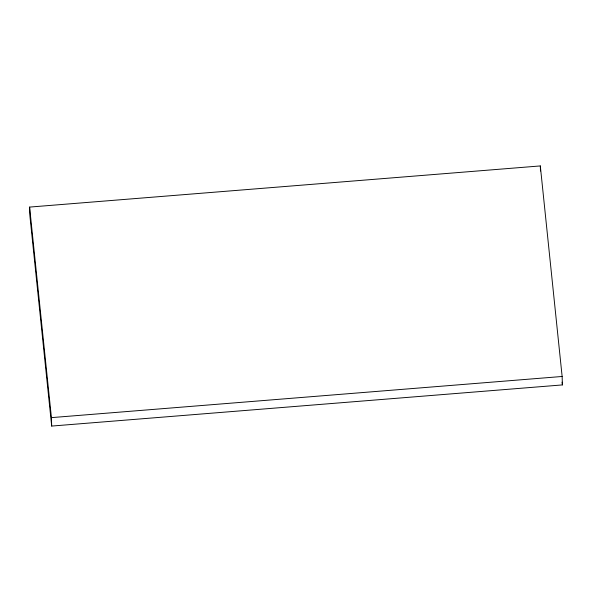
<?xml version="1.0" encoding="UTF-8"?>
<svg xmlns="http://www.w3.org/2000/svg" width="592" height="592" viewBox="0 0 592 592"><rect width="100%" height="100%" fill="white"/><g stroke="black" fill="none" stroke-linecap="round" stroke-linejoin="round"><path stroke-width="0.89" d="M29.6 207.082L540.311 165.93L562.134 376.475L562.4 384.918L51.689 426.07L29.866 215.525L29.6 207.082L51.423 417.626L51.689 426.07M51.423 417.626L562.134 376.475M562.111 382.158L562.4 384.918M540.311 165.93L540.466 170.999"/></g></svg>
